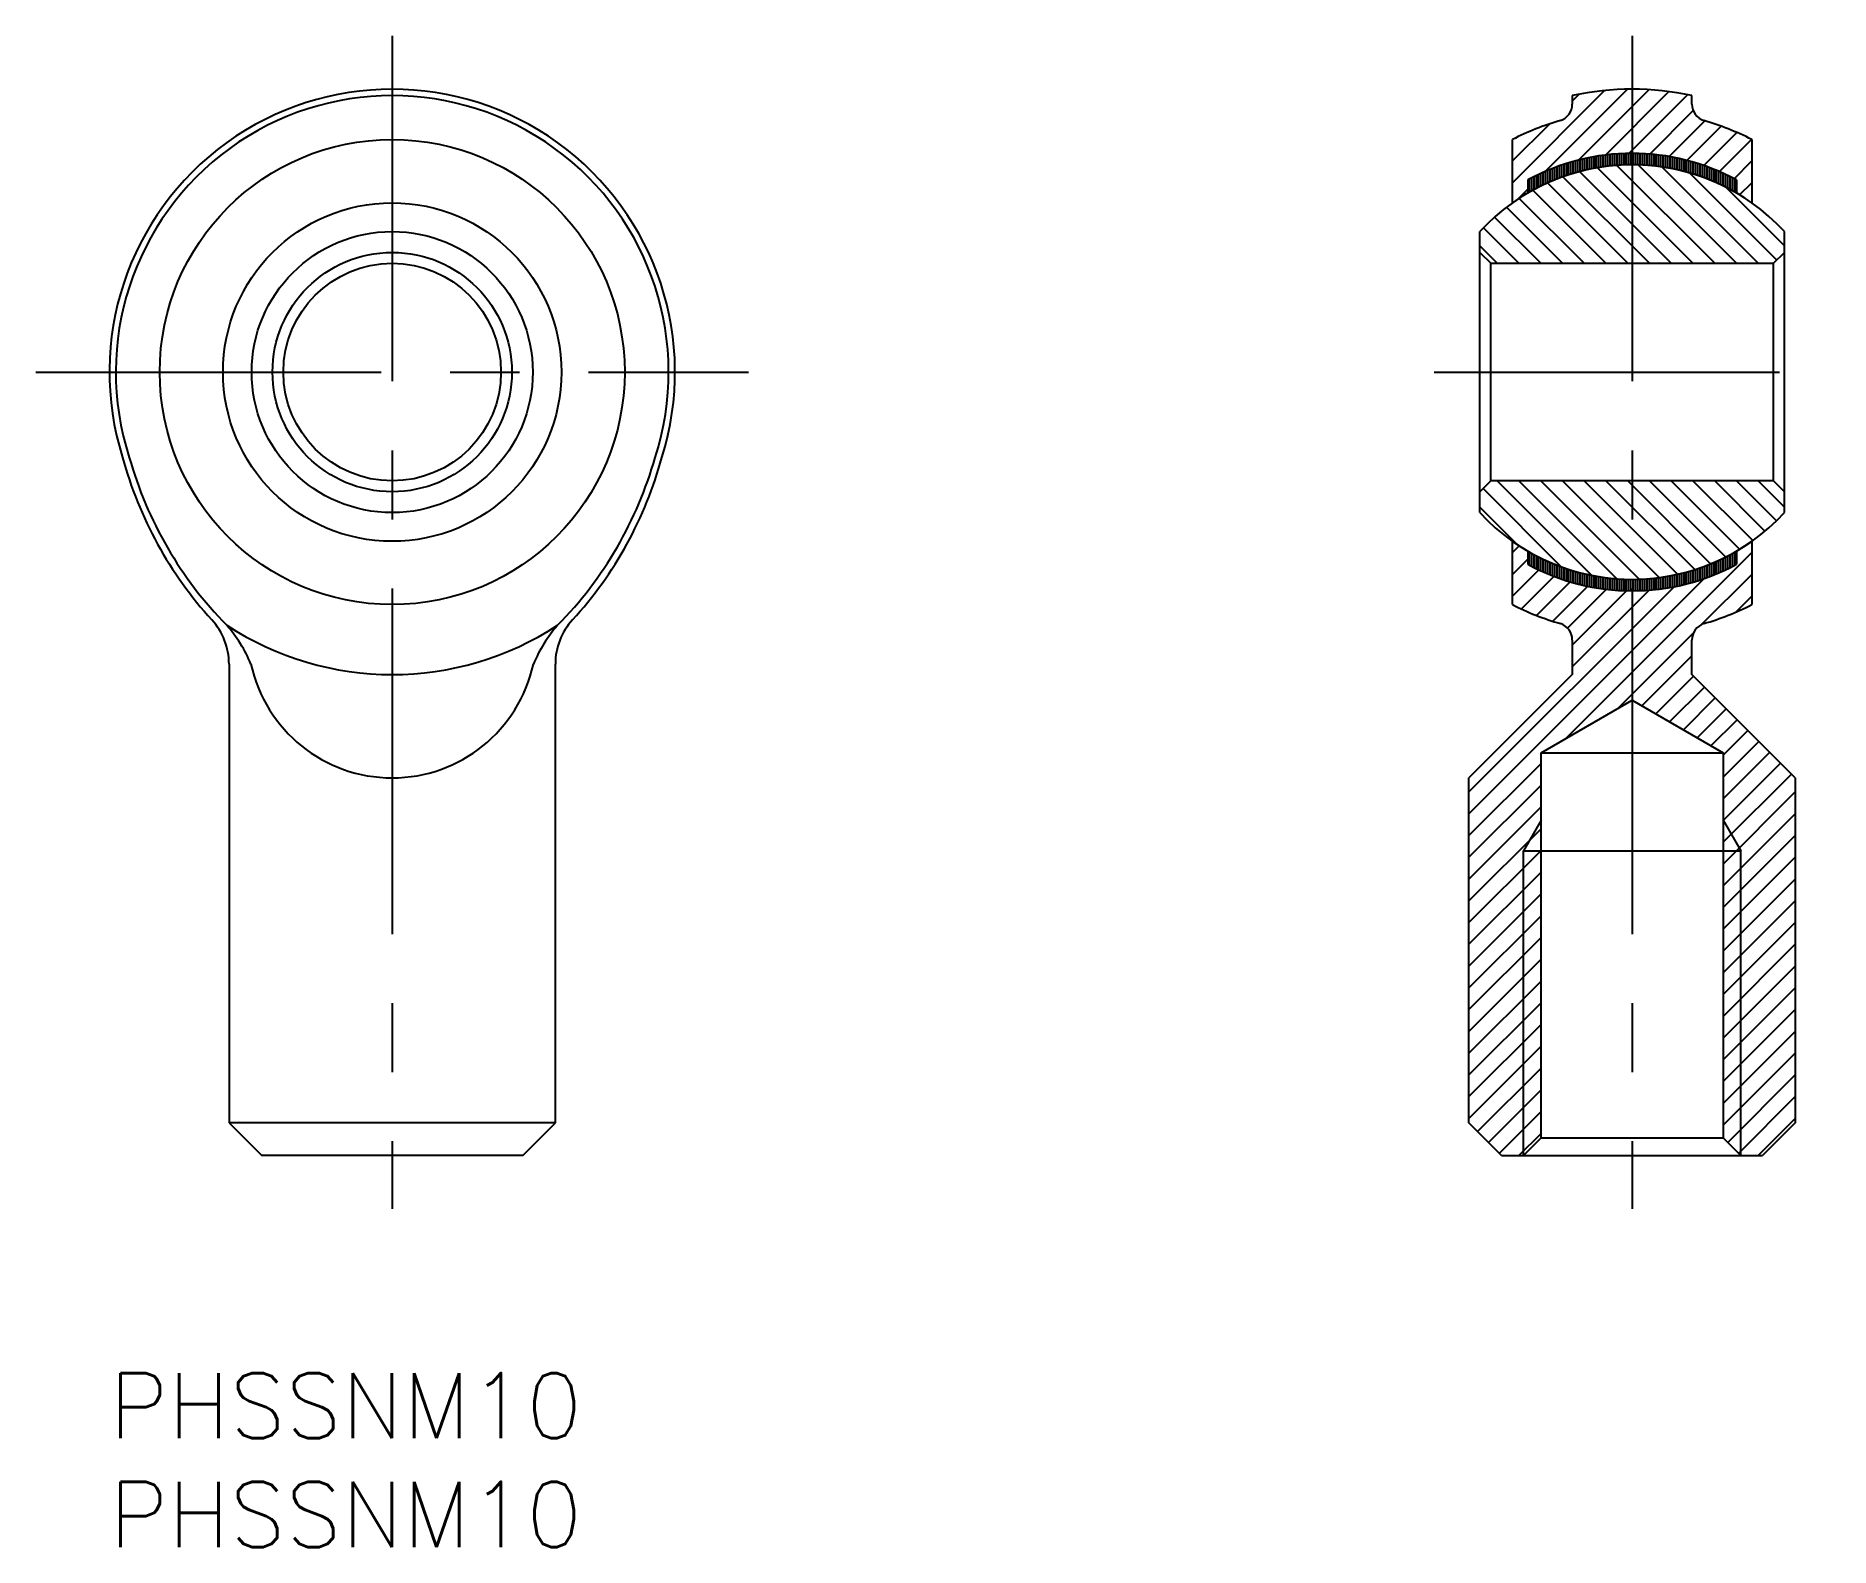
# Model space of a CAD drawing. Extents: x -3.4 to 79.1, y -8 to 61.5.
import ezdxf

# ---------------------------------------------------------------- set-up
doc = ezdxf.new("R2010")
doc.units = 0
doc.header["$LTSCALE"] = 0.5
doc.linetypes.add('CENTER', pattern=[50.8, 31.75, -6.35, 6.35, -6.35])
for name, color, linetype in [('MSM_CENTER', 1, 'CENTER'), ('MSM_CONTINUOUS', 7, 'CONTINUOUS'), ('MSM_NARROW', 5, 'CONTINUOUS'), ('MSM_PART_NUMBER', 7, 'CONTINUOUS')]:
    doc.layers.add(name, color=color, linetype=linetype)
doc.styles.get("Standard").update_dxf_attribs({"font": 'txt.shx', "height": 3, "bigfont": 'bigfont.shx'})

msp = doc.modelspace()

# ---------------------------------------------------------------- linework, layer by layer
at = {"layer": 'MSM_CENTER'}
for p, q in [((13, 61.45), (13, 7.55)), ((70, 61.45), (70, 7.55)), ((-3.38, 46), (29.38, 46)), ((60.898, 46), (79.102, 46))]:
    msp.add_line(p, q, dxfattribs=at)
at = {"layer": 'MSM_CONTINUOUS'}
for p, q in [((67.25, 58.706), (67.25, 58.317)), ((72.75, 58.317), (72.75, 58.706)), ((64.5, 53.777), (64.5, 56.687)), ((75.5, 56.687), (75.5, 53.777)), ((65.2, 54.83), (65.2, 54.227)), ((74.8, 54.83), (74.8, 54.227)), ((63, 39.54), (63, 52.46)), ((77, 39.54), (77, 52.46)), ((63, 51.5), (63.5, 51)), ((76.5, 51), (77, 51.5)), ((63.5, 51), (76.5, 51)), ((63.5, 41), (63.5, 51)), ((76.5, 41), (76.5, 51)), ((63.5, 41), (63, 40.5)), ((76.5, 41), (63.5, 41)), ((77, 40.5), (76.5, 41)), ((64.5, 35.313), (64.5, 38.223)), ((75.5, 38.223), (75.5, 35.313)), ((65.2, 37.773), (65.2, 37.17)), ((74.8, 37.773), (74.8, 37.17)), ((67.25, 33.683), (67.25, 32.1)), ((72.75, 32.1), (72.75, 33.683)), ((5.5, 32.582), (5.5, 11.5)), ((20.5, 11.5), (20.5, 32.582)), ((67.25, 32.1), (62.5, 27.35)), ((77.5, 27.35), (72.75, 32.1)), ((65.812, 28.5), (70, 30.918)), ((70, 30.918), (74.188, 28.5)), ((65.812, 28.5), (74.188, 28.5)), ((65.812, 10.812), (65.812, 28.5)), ((74.188, 28.5), (74.188, 10.812)), ((62.5, 11.5), (62.5, 27.35)), ((77.5, 27.35), (77.5, 11.5)), ((65, 24), (75, 24)), ((5.5, 11.5), (7, 10)), ((20.5, 11.5), (5.5, 11.5)), ((19, 10), (20.5, 11.5)), ((64, 10), (62.5, 11.5)), ((65, 10), (65.812, 10.812)), ((65.812, 10.812), (74.188, 10.812)), ((74.188, 10.812), (75, 10)), ((77.5, 11.5), (76, 10)), ((19, 10), (7, 10)), ((64, 10), (76, 10))]:
    msp.add_line(p, q, dxfattribs=at)
for radius in [10.687, 7.777, 6.46, 5.5, 5]:
    msp.add_circle((13, 46), radius, dxfattribs=at)
for centre, radius, start, end in [((13, 46), 13, 342.43972, 197.56028), ((13, 46), 12.706, 342.01941, 197.98059), ((70, 46), 13, 77.78747, 102.21253), ((66.45, 58.317), 0.8, 288.25391, 0), ((73.55, 58.317), 0.8, 180, 251.74609), ((70, 46), 12.019, 105.93322, 117.23291), ((70, 46), 12.019, 62.76709, 74.06678), ((70, 46), 9.525, 42.70055, 137.29945), ((70, 46), 9.525, 54.73017, 125.26983), ((70, 46), 10.05, 61.47045, 118.52955), ((17.984, 46.768), 18, 195.10374, 222.49525), ((18.101, 46.903), 17.85, 195.68162, 224.61478), ((7.899, 46.903), 17.85, 315.38522, 344.31838), ((8.016, 46.768), 18, 317.50475, 344.89626), ((70, 46), 9.525, 222.70055, 317.29945), ((70, 46), 9.525, 234.73017, 305.26983), ((70, 46), 10.05, 241.47045, 298.52955), ((70, 46), 12.019, 242.76709, 254.06678), ((70, 46), 12.019, 285.93322, 297.23291), ((2.5, 32.582), 3, 360, 42.49525), ((13, 46), 13.9, 236.82516, 303.17484), ((0.424, 30.021), 6.601, 22.82543, 41.15974), ((25.576, 30.021), 6.601, 138.84026, 157.17457), ((23.5, 32.582), 3, 137.50475, 180), ((66.45, 33.683), 0.8, 0, 71.74609), ((73.55, 33.683), 0.8, 108.25391, 180), ((13, 33.994), 6.643, 192.26819, 347.73181)]:
    msp.add_arc(centre, radius, start, end, dxfattribs=at)
at = {"layer": 'MSM_NARROW'}
for p, q in [((64.5, 54.703), (68.733, 58.936)), ((66.023, 55.226), (69.793, 58.996)), ((67.25, 58.453), (67.564, 58.767)), ((67.537, 55.739), (70.774, 58.977)), ((68.769, 55.972), (71.687, 58.89)), ((69.846, 56.049), (72.543, 58.746)), ((70.811, 56.013), (72.811, 58.014)), ((64.5, 55.703), (66.197, 57.4)), ((71.701, 55.904), (73.341, 57.544)), ((72.522, 55.725), (74.094, 57.297)), ((73.292, 55.495), (74.809, 57.012)), ((74.009, 55.212), (75.489, 56.692)), ((66.127, 54.7), (66.127, 55.272)), ((66.233, 54.747), (66.233, 55.316)), ((66.339, 54.79), (66.339, 55.356)), ((66.445, 54.832), (66.445, 55.396)), ((66.551, 54.875), (66.551, 55.436)), ((66.657, 54.917), (66.657, 55.476)), ((66.763, 54.957), (66.763, 55.513)), ((66.869, 54.992), (66.869, 55.547)), ((66.976, 55.028), (66.976, 55.58)), ((67.082, 55.063), (67.082, 55.613)), ((67.188, 55.099), (67.188, 55.647)), ((67.294, 55.131), (67.294, 55.678)), ((67.4, 55.16), (67.4, 55.705)), ((67.506, 55.188), (67.506, 55.732)), ((67.612, 55.217), (67.612, 55.759)), ((67.718, 55.246), (67.718, 55.786)), ((67.824, 55.272), (67.824, 55.811)), ((67.93, 55.294), (67.93, 55.832)), ((68.036, 55.316), (68.036, 55.852)), ((68.142, 55.338), (68.142, 55.873)), ((68.248, 55.36), (68.248, 55.894)), ((68.354, 55.381), (68.354, 55.914)), ((72.797, 51), (68.41, 55.387)), ((68.46, 55.397), (68.46, 55.929)), ((68.567, 55.412), (68.567, 55.943)), ((68.673, 55.428), (68.673, 55.958)), ((68.779, 55.444), (68.779, 55.973)), ((68.885, 55.459), (68.885, 55.988)), ((68.991, 55.469), (68.991, 55.997)), ((69.097, 55.478), (69.097, 56.006)), ((69.203, 55.488), (69.203, 56.015)), ((73.797, 51), (69.301, 55.496)), ((69.309, 55.497), (69.309, 56.023)), ((69.415, 55.506), (69.415, 56.032)), ((69.521, 55.511), (69.521, 56.037)), ((69.627, 55.514), (69.627, 56.04)), ((69.733, 55.517), (69.733, 56.043)), ((69.839, 55.52), (69.839, 56.046)), ((69.945, 55.523), (69.945, 56.048)), ((70.051, 55.523), (70.051, 56.049)), ((70.158, 55.52), (70.158, 56.046)), ((70.264, 55.517), (70.264, 56.043)), ((74.797, 51), (70.276, 55.521)), ((70.37, 55.514), (70.37, 56.04)), ((70.476, 55.511), (70.476, 56.037)), ((70.582, 55.507), (70.582, 56.032)), ((70.688, 55.497), (70.688, 56.024)), ((70.794, 55.488), (70.794, 56.015)), ((70.9, 55.478), (70.9, 56.006)), ((71.006, 55.469), (71.006, 55.997)), ((71.112, 55.46), (71.112, 55.988)), ((71.218, 55.444), (71.218, 55.973)), ((71.324, 55.429), (71.324, 55.959)), ((75.797, 51), (71.372, 55.425)), ((71.43, 55.413), (71.43, 55.944)), ((71.536, 55.397), (71.536, 55.929)), ((71.642, 55.382), (71.642, 55.914)), ((71.749, 55.361), (71.749, 55.895)), ((71.855, 55.339), (71.855, 55.874)), ((71.961, 55.317), (71.961, 55.853)), ((72.067, 55.295), (72.067, 55.832)), ((72.173, 55.273), (72.173, 55.811)), ((72.279, 55.247), (72.279, 55.786)), ((72.385, 55.218), (72.385, 55.759)), ((72.491, 55.189), (72.491, 55.732)), ((72.597, 55.161), (72.597, 55.705)), ((72.703, 55.132), (72.703, 55.679)), ((72.809, 55.1), (72.809, 55.648)), ((72.915, 55.064), (72.915, 55.614)), ((73.021, 55.029), (73.021, 55.581)), ((73.127, 54.993), (73.127, 55.548)), ((73.233, 54.958), (73.233, 55.514)), ((73.34, 54.919), (73.34, 55.477)), ((73.446, 54.876), (73.446, 55.437)), ((73.552, 54.834), (73.552, 55.397)), ((73.658, 54.791), (73.658, 55.358)), ((73.764, 54.749), (73.764, 55.318)), ((73.87, 54.701), (73.87, 55.273)), ((74.685, 54.888), (75.5, 55.703)), ((65.279, 54.27), (65.279, 54.87)), ((65.385, 54.328), (65.385, 54.923)), ((65.491, 54.385), (65.491, 54.977)), ((65.597, 54.443), (65.597, 55.031)), ((65.703, 54.5), (65.703, 55.085)), ((65.809, 54.55), (65.809, 55.131)), ((65.915, 54.6), (65.915, 55.178)), ((66.021, 54.65), (66.021, 55.225)), ((69.797, 51), (66.108, 54.69)), ((70.797, 51), (66.822, 54.975)), ((71.797, 51), (67.585, 55.212)), ((76.649, 51.149), (72.653, 55.144)), ((73.976, 54.651), (73.976, 55.226)), ((74.082, 54.601), (74.082, 55.18)), ((74.188, 54.552), (74.188, 55.133)), ((74.294, 54.502), (74.294, 55.086)), ((77, 51.797), (74.305, 54.492)), ((74.4, 54.445), (74.4, 55.033)), ((74.506, 54.387), (74.506, 54.979)), ((74.612, 54.329), (74.612, 54.925)), ((74.718, 54.272), (74.718, 54.871)), ((74.939, 54.142), (75.5, 54.703)), ((64.727, 53.93), (65.2, 54.403)), ((67.797, 51), (64.813, 53.984)), ((68.797, 51), (65.437, 54.36)), ((65.797, 51), (63.676, 53.121)), ((66.797, 51), (64.226, 53.572)), ((64.797, 51), (63.166, 52.631)), ((63.797, 51), (63, 51.797)), ((66.744, 37.053), (63.149, 40.649)), ((68.136, 36.661), (63.797, 41)), ((69.293, 36.504), (64.797, 41)), ((70.316, 36.481), (65.797, 41)), ((71.238, 36.559), (66.797, 41)), ((72.087, 36.71), (67.797, 41)), ((72.875, 36.923), (68.797, 41)), ((73.61, 37.188), (69.797, 41)), ((74.295, 37.503), (70.797, 41)), ((74.939, 37.858), (71.797, 41)), ((75.542, 38.255), (72.797, 41)), ((76.105, 38.693), (73.797, 41)), ((76.633, 39.165), (74.797, 41)), ((77, 39.797), (75.797, 41)), ((64.72, 38.077), (63, 39.797)), ((64.5, 37.703), (64.811, 38.014)), ((64.5, 36.703), (65.2, 37.403)), ((65.279, 37.13), (65.279, 37.73)), ((65.385, 37.077), (65.385, 37.672)), ((65.491, 37.023), (65.491, 37.615)), ((65.597, 36.969), (65.597, 37.557)), ((65.703, 36.915), (65.703, 37.5)), ((65.809, 36.869), (65.809, 37.45)), ((65.915, 36.822), (65.915, 37.4)), ((66.021, 36.775), (66.021, 37.35)), ((66.127, 36.728), (66.127, 37.3)), ((66.233, 36.684), (66.233, 37.253)), ((66.339, 36.644), (66.339, 37.21)), ((66.445, 36.604), (66.445, 37.168)), ((66.551, 36.564), (66.551, 37.125)), ((66.96, 29.163), (75.5, 37.703)), ((73.446, 36.563), (73.446, 37.124)), ((73.552, 36.603), (73.552, 37.166)), ((73.658, 36.642), (73.658, 37.209)), ((73.764, 36.682), (73.764, 37.251)), ((73.87, 36.727), (73.87, 37.299)), ((73.976, 36.774), (73.976, 37.349)), ((74.082, 36.82), (74.082, 37.399)), ((74.188, 36.867), (74.188, 37.448)), ((74.294, 36.914), (74.294, 37.498)), ((74.4, 36.967), (74.4, 37.555)), ((74.506, 37.021), (74.506, 37.613)), ((74.612, 37.075), (74.612, 37.671)), ((74.718, 37.129), (74.718, 37.728)), ((62.5, 25.703), (73.307, 36.51)), ((64.5, 35.703), (65.71, 36.912)), ((64.911, 35.114), (66.413, 36.616)), ((65.61, 34.812), (67.159, 36.362)), ((66.657, 36.524), (66.657, 37.083)), ((66.763, 36.487), (66.763, 37.043)), ((66.869, 36.453), (66.869, 37.008)), ((66.976, 36.42), (66.976, 36.972)), ((67.082, 36.387), (67.082, 36.937)), ((67.188, 36.353), (67.188, 36.901)), ((67.294, 36.322), (67.294, 36.869)), ((67.4, 36.295), (67.4, 36.84)), ((67.506, 36.268), (67.506, 36.812)), ((67.612, 36.241), (67.612, 36.783)), ((67.718, 36.214), (67.718, 36.754)), ((67.824, 36.189), (67.824, 36.728)), ((67.93, 36.168), (67.93, 36.706)), ((68.036, 36.148), (68.036, 36.684)), ((68.142, 36.127), (68.142, 36.662)), ((68.248, 36.106), (68.248, 36.64)), ((68.354, 36.086), (68.354, 36.619)), ((68.46, 36.071), (68.46, 36.603)), ((68.567, 36.057), (68.567, 36.588)), ((68.673, 36.042), (68.673, 36.572)), ((68.779, 36.027), (68.779, 36.556)), ((68.885, 36.012), (68.885, 36.541)), ((68.991, 36.003), (68.991, 36.531)), ((69.097, 35.994), (69.097, 36.522)), ((69.203, 35.985), (69.203, 36.512)), ((69.309, 35.977), (69.309, 36.503)), ((69.415, 35.968), (69.415, 36.494)), ((69.521, 35.963), (69.521, 36.489)), ((69.627, 35.96), (69.627, 36.486)), ((69.733, 35.957), (69.733, 36.483)), ((69.839, 35.954), (69.839, 36.48)), ((69.945, 35.952), (69.945, 36.477)), ((70.051, 35.951), (70.051, 36.477)), ((70.158, 35.954), (70.158, 36.48)), ((70.264, 35.957), (70.264, 36.483)), ((70.37, 35.96), (70.37, 36.486)), ((70.476, 35.963), (70.476, 36.489)), ((70.582, 35.968), (70.582, 36.493)), ((70.688, 35.976), (70.688, 36.503)), ((70.794, 35.985), (70.794, 36.512)), ((70.9, 35.994), (70.9, 36.522)), ((71.006, 36.003), (71.006, 36.531)), ((71.112, 36.012), (71.112, 36.54)), ((71.218, 36.027), (71.218, 36.556)), ((71.324, 36.041), (71.324, 36.571)), ((71.43, 36.056), (71.43, 36.587)), ((71.536, 36.071), (71.536, 36.603)), ((71.642, 36.086), (71.642, 36.618)), ((71.749, 36.105), (71.749, 36.639)), ((71.855, 36.126), (71.855, 36.661)), ((71.961, 36.147), (71.961, 36.683)), ((72.067, 36.168), (72.067, 36.705)), ((72.173, 36.189), (72.173, 36.727)), ((72.279, 36.214), (72.279, 36.753)), ((72.385, 36.241), (72.385, 36.782)), ((72.491, 36.268), (72.491, 36.811)), ((72.597, 36.295), (72.597, 36.839)), ((72.703, 36.321), (72.703, 36.868)), ((72.809, 36.352), (72.809, 36.9)), ((72.915, 36.386), (72.915, 36.936)), ((73.021, 36.419), (73.021, 36.971)), ((73.127, 36.452), (73.127, 37.007)), ((73.195, 34.397), (75.5, 36.703)), ((73.233, 36.486), (73.233, 37.042)), ((73.34, 36.523), (73.34, 37.081)), ((62.5, 26.703), (71.935, 36.138)), ((66.35, 34.552), (67.96, 36.163)), ((67.029, 34.232), (68.819, 36.021)), ((67.25, 32.453), (70.777, 35.98)), ((67.25, 33.453), (69.754, 35.957)), ((74.768, 34.971), (75.5, 35.703)), ((69.326, 30.529), (72.831, 34.034)), ((70.453, 30.656), (72.75, 32.953)), ((71.087, 30.29), (72.824, 32.026)), ((71.721, 29.924), (73.324, 31.526)), ((72.355, 29.558), (73.824, 31.026)), ((72.989, 29.192), (74.324, 30.526)), ((73.623, 28.826), (74.824, 30.026)), ((74.188, 28.391), (75.324, 29.526)), ((74.188, 27.391), (75.824, 29.026)), ((74.188, 26.391), (76.324, 28.526)), ((62.5, 24.703), (65.812, 28.015)), ((74.188, 25.391), (76.824, 28.026)), ((74.188, 24.391), (77.324, 27.526)), ((62.5, 23.703), (65.812, 27.015)), ((74.188, 23.391), (77.5, 26.703)), ((62.5, 22.703), (65.812, 26.015)), ((74.188, 22.391), (77.5, 25.703)), ((62.5, 21.703), (65.812, 25.015)), ((65.812, 25.406), (65, 24)), ((74.188, 25.406), (75, 24)), ((62.5, 20.703), (65.812, 24.015)), ((65, 10), (65, 24)), ((65.797, 24), (65.812, 24.015)), ((74.188, 21.391), (77.5, 24.703)), ((75, 10), (75, 24)), ((74.188, 20.391), (77.5, 23.703)), ((62.5, 19.703), (65.812, 23.015)), ((74.188, 19.391), (77.5, 22.703)), ((62.5, 18.703), (65.812, 22.015)), ((74.188, 18.391), (77.5, 21.703)), ((62.5, 17.703), (65.812, 21.015)), ((74.188, 17.391), (77.5, 20.703)), ((62.5, 16.703), (65.812, 20.015)), ((62.5, 15.703), (65.812, 19.015)), ((74.188, 16.391), (77.5, 19.703)), ((74.188, 15.391), (77.5, 18.703)), ((62.5, 14.703), (65.812, 18.015)), ((74.188, 14.391), (77.5, 17.703)), ((62.5, 13.703), (65.812, 17.015)), ((74.188, 13.391), (77.5, 16.703)), ((62.5, 12.703), (65.812, 16.015)), ((74.188, 12.391), (77.5, 15.703)), ((62.5, 11.703), (65.812, 15.015)), ((74.188, 11.391), (77.5, 14.703)), ((62.899, 11.101), (65.812, 14.015)), ((74.399, 10.601), (77.5, 13.703)), ((63.399, 10.601), (65.812, 13.015)), ((74.899, 10.101), (77.5, 12.703)), ((63.899, 10.101), (65.812, 12.015)), ((75.797, 10), (77.5, 11.703)), ((64.797, 10), (65.812, 11.015))]:
    msp.add_line(p, q, dxfattribs=at)

# ---------------------------------------------------------------- texts
at = {"layer": 'MSM_PART_NUMBER'}
for p in [(0, -3), (0, -8)]:
    msp.add_text('PHSSNM10', height=3, dxfattribs=at).set_placement(p)

doc.saveas('drawing.dxf')
